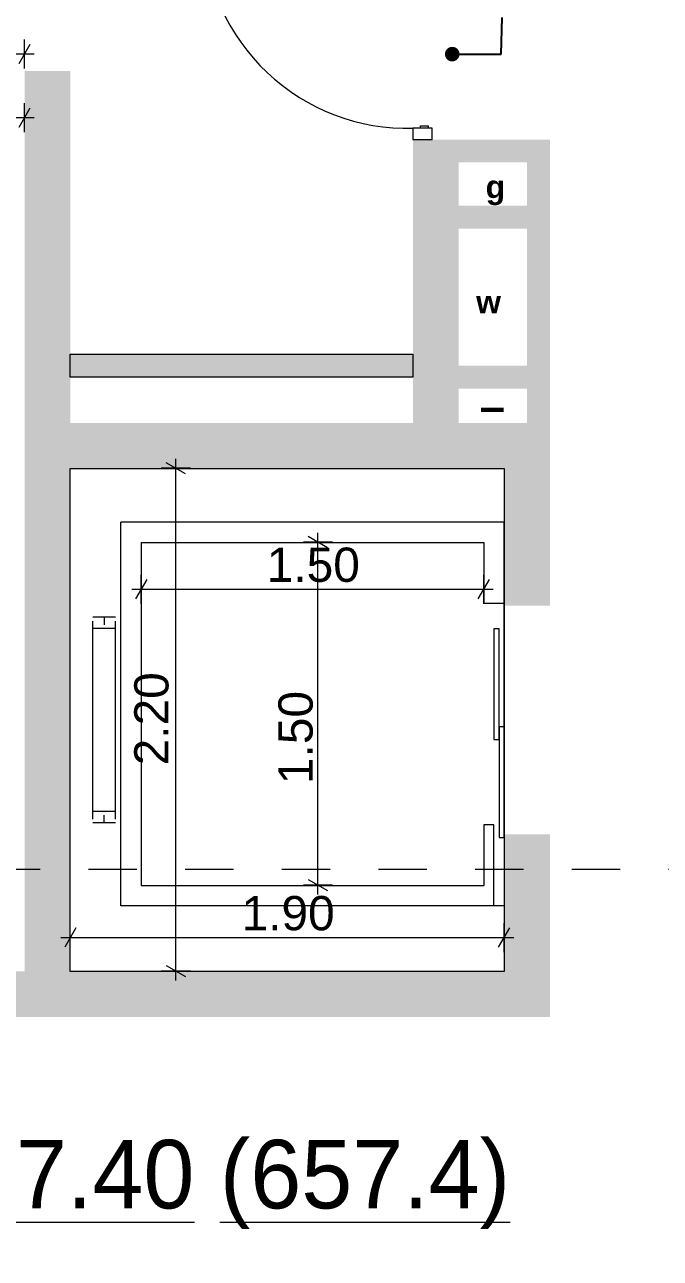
# Model space of a CAD drawing. Header units: millimetres. Extents: x 475206255 to 476720147, y 4620882299 to 4621447368.
# Drawn here: x 475263832 to 475266615, y 4621103721 to 4621109119 of the extents above; entities that cross this region are included whole.
import ezdxf

# ---------------------------------------------------------------- set-up
doc = ezdxf.new("R2010")
doc.units = ezdxf.units.MM
doc.header["$MEASUREMENT"] = 0
doc.set_wipeout_variables(frame=1)
doc.linetypes.add('Dashed', pattern=[423.333333, 211.666667, -211.666667])
doc.linetypes.add('Wipeout_Contour', pattern=[1000, 0, -1000])
for name, color, linetype, lineweight in [('2D Drafting - General_Pen_No__1_Pen_No__7_Pen_No__7', 7, 'Continuous', 0), ('2D Drafting - General_Pen_No__250_Pen_No__7_Pen_No__7', 7, 'Continuous', 0), ('Doors_Pen_No__7_Pen_No__7_Pen_No__7', 7, 'Continuous', 0), ('G-Anno-Nplt_Pen_No__7', 7, 'Continuous', 0), ('New_._Pen_No__1', 1, 'Continuous', 0), ('New_2D Drafting - General_Pen_No__250_Pen_No__7_Pen_No__154', 154, 'Continuous', 0), ('New_2D Drafting - General_Pen_No__250_Pen_No__7_Pen_No__250', 7, 'Continuous', 0), ('New_2D Drafting - General_Pen_No__250_Pen_No__7_Pen_No__7', 7, 'Continuous', 0), ('New_2D Drafting - General_Pen_No__30_Pen_No__9_Pen_No__9_Pen_No__4', 7, 'Continuous', 0), ('New_2D Drafting - General_Pen_No__30_Pen_No__9_Pen_No__9_Pen_No__7', 7, 'Continuous', 0), ('New_Annotation - Label_Pen_No__1', 1, 'Continuous', 0), ('New_R03_Nakveti_Pen_No__250', 7, 'Continuous', 0), ('New_R03_Nakveti_Pen_No__4', 7, 'Continuous', 0), ('New_shenobebi_Pen_No__1', 1, 'Continuous', 0), ('New_shenobebi_Pen_No__7', 7, 'Continuous', 0), ('zoma_Pen_No__142', 142, 'Continuous', 0)]:
    doc.layers.add(name, color=color, linetype=linetype, lineweight=lineweight)
doc.layers.add('zoma', color=7, linetype='Continuous')
doc.styles.add('GENERATED_STYLE_2', font='arial.ttf')
doc.styles.add('GENERATED_STYLE_6', font='avaza.ttf')
doc.styles.add('GENERATED_STYLE_7', font='arialbd.ttf')
doc.dimstyles.new('GENERATED_STYLE__3', dxfattribs={"dimtxt": 200, "dimasz": 64.421331, "dimexe": 0.18, "dimexo": 3, "dimgap": 0, "dimtad": 1, "dimtih": 1, "dimtoh": 1, "dimlfac": 0.001, "dimzin": 0, "dimdsep": 46, "dimtxsty": 'GENERATED_STYLE_2', "dimblk": 'ARROWHEAD_2', "dimblk1": 'ARROWHEAD_2', "dimblk2": 'ARROWHEAD_2', "dimcen": 0.09, "dimclrd": 142, "dimclre": 142, "dimclrt": 142, "dimadec": 0, "dimazin": 0, "dimtfac": 1, "dimtdec": 4, "dimtmove": 0, "dimatfit": 3, "dimfxl": 1, "dimtolj": 1, "dimtzin": 0, "dimarcsym": 0})
doc.dimstyles.new('GENERATED_STYLE__33', dxfattribs={"dimtxt": 0.18, "dimasz": 127.68, "dimexe": 0.18, "dimexo": 0.0625, "dimgap": 0, "dimtad": 0, "dimtih": 1, "dimtoh": 1, "dimdec": 4, "dimzin": 0, "dimdsep": 46, "dimcen": 0.09, "dimadec": 0, "dimazin": 0, "dimtfac": 1, "dimtdec": 4, "dimtmove": 0, "dimatfit": 3, "dimldrblk": 'ARROWHEAD_11', "dimfxl": 1, "dimtolj": 1, "dimtzin": 0, "dimarcsym": 0})
doc.dimstyles.new('GENERATED_STYLE__5', dxfattribs={"dimtxt": 150, "dimasz": 64.421331, "dimexe": 0.18, "dimexo": 3, "dimgap": 0, "dimtad": 1, "dimtih": 1, "dimtoh": 1, "dimlfac": 0.001, "dimzin": 0, "dimdsep": 46, "dimtxsty": 'GENERATED_STYLE_2', "dimblk": 'ARROWHEAD_2', "dimblk1": 'ARROWHEAD_2', "dimblk2": 'ARROWHEAD_2', "dimcen": 0.09, "dimclrd": 142, "dimclre": 142, "dimclrt": 142, "dimadec": 0, "dimazin": 0, "dimtfac": 1, "dimtdec": 4, "dimtmove": 0, "dimatfit": 3, "dimfxl": 1, "dimtolj": 1, "dimtzin": 0, "dimarcsym": 0})
doc.dimstyles.new('GENERATED_STYLE__6', dxfattribs={"dimtxt": 150, "dimasz": 64.421331, "dimexe": 0.18, "dimexo": 3, "dimgap": 0, "dimtad": 1, "dimlfac": 0.001, "dimzin": 0, "dimdsep": 46, "dimtxsty": 'GENERATED_STYLE_2', "dimblk": 'ARROWHEAD_2', "dimblk1": 'ARROWHEAD_2', "dimblk2": 'ARROWHEAD_2', "dimcen": 0.09, "dimclrd": 142, "dimclre": 142, "dimclrt": 142, "dimadec": 0, "dimazin": 0, "dimtfac": 1, "dimtdec": 4, "dimtmove": 2, "dimatfit": 3, "dimfxl": 1, "dimtolj": 1, "dimtzin": 0, "dimarcsym": 0})
doc.dimstyles.new('GENERATED_STYLE__7', dxfattribs={"dimtxt": 150, "dimasz": 64.421331, "dimexe": 0.18, "dimexo": 3, "dimgap": 0, "dimtad": 1, "dimlfac": 0.001, "dimzin": 0, "dimdsep": 46, "dimtxsty": 'GENERATED_STYLE_2', "dimblk": 'ARROWHEAD_2', "dimblk1": 'ARROWHEAD_2', "dimblk2": 'ARROWHEAD_2', "dimcen": 0.09, "dimclrd": 142, "dimclre": 142, "dimclrt": 142, "dimadec": 0, "dimazin": 0, "dimtfac": 1, "dimtdec": 4, "dimtmove": 0, "dimatfit": 3, "dimfxl": 1, "dimtolj": 1, "dimtzin": 0, "dimarcsym": 0})
doc.dimstyles.new('GENERATED_STYLE__9', dxfattribs={"dimtxt": 200, "dimasz": 64.421331, "dimexe": 0.18, "dimexo": 3, "dimgap": 0, "dimtad": 1, "dimlfac": 0.001, "dimzin": 0, "dimdsep": 46, "dimtxsty": 'GENERATED_STYLE_2', "dimblk": 'ARROWHEAD_2', "dimblk1": 'ARROWHEAD_2', "dimblk2": 'ARROWHEAD_2', "dimcen": 0.09, "dimclrd": 142, "dimclre": 142, "dimclrt": 142, "dimadec": 0, "dimazin": 0, "dimtfac": 1, "dimtdec": 4, "dimtmove": 0, "dimatfit": 3, "dimfxl": 1, "dimtolj": 1, "dimtzin": 0, "dimarcsym": 0})

# ---------------------------------------------------------------- blocks, each defined once
blk = doc.blocks.new('*D179', base_point=(475826095.8, 4621095193.2))
at = {"layer": 'zoma_Pen_No__142', "color": 142, "linetype": 'Continuous', "lineweight": 0, "transparency": 16777216}
for p, q in [((475264056.4, 4621105166.7), (475264007.4, 4621105081.9)), ((475264031.9, 4621105060.7), (475264031.9, 4621105187.9)), ((475265907.4, 4621105081.9), (475265956.4, 4621105166.7)), ((475265931.9, 4621105060.7), (475265931.9, 4621105187.9)), ((475263990.5, 4621105124.3), (475264031.9, 4621105124.3)), ((475264031.9, 4621105124.3), (475265931.9, 4621105124.3)), ((475265931.9, 4621105124.3), (475265973.4, 4621105124.3))]:
    blk.add_line(p, q, dxfattribs=at)
at = {"layer": 'zoma_Pen_No__142', "color": 142, "lineweight": 0, "transparency": 16777216, "insert": (475264781.7, 4621105154.3), "char_height": 150, "attachment_point": 7, "style": 'GENERATED_STYLE_2'}
blk.add_mtext('\\A1;{\\pql;\\fArial|b0|i0|c204|p0;\\W1.000000;1.90}', dxfattribs=at)
blk = doc.blocks.new('ARROWHEAD_2')
at = {"color": 0, "linetype": 'Continuous', "lineweight": 0}
for p, q in [((0, 0), (-1, 0)), ((-0.378, -0.655), (0.378, 0.655))]:
    blk.add_line(p, q, dxfattribs=at)
blk = doc.blocks.new('*D180', base_point=(475826095.8, 4621095193.2))
at = {"layer": 'zoma_Pen_No__142', "color": 142, "linetype": 'Continuous', "lineweight": 0, "transparency": 16777216}
for p, q in [((475265116.1, 4621106854.5), (475265116.1, 4621106896)), ((475265179.6, 4621106854.5), (475265052.5, 4621106854.5)), ((475265158.4, 4621106830.1), (475265073.7, 4621106879)), ((475265116.1, 4621105354.5), (475265116.1, 4621106854.5)), ((475265073.7, 4621105379), (475265158.4, 4621105330.1)), ((475265179.6, 4621105354.5), (475265052.5, 4621105354.5)), ((475265116.1, 4621105313.1), (475265116.1, 4621105354.5))]:
    blk.add_line(p, q, dxfattribs=at)
at = {"layer": 'zoma_Pen_No__142', "color": 142, "lineweight": 0, "transparency": 16777216, "insert": (475265095.1, 4621105795.9), "char_height": 150, "attachment_point": 7, "rotation": 90, "style": 'GENERATED_STYLE_2'}
blk.add_mtext('\\A1;{\\pql;\\fArial|b0|i0|c204|p0;\\W1.000000;1.50}', dxfattribs=at)
blk = doc.blocks.new('*D181', base_point=(475826095.8, 4621095193.2))
at = {"layer": 'zoma_Pen_No__142', "color": 142, "linetype": 'Continuous', "lineweight": 0, "transparency": 16777216}
for p, q in [((475264366.7, 4621106691.2), (475264317.8, 4621106606.4)), ((475264342.2, 4621106585.2), (475264342.2, 4621106712.4)), ((475265817.8, 4621106606.4), (475265866.7, 4621106691.2)), ((475265842.2, 4621106585.2), (475265842.2, 4621106712.4)), ((475264300.8, 4621106648.8), (475264342.2, 4621106648.8)), ((475264342.2, 4621106648.8), (475265842.2, 4621106648.8)), ((475265842.2, 4621106648.8), (475265883.7, 4621106648.8))]:
    blk.add_line(p, q, dxfattribs=at)
at = {"layer": 'zoma_Pen_No__142', "color": 142, "lineweight": 0, "transparency": 16777216, "insert": (475264892, 4621106678.8), "char_height": 150, "attachment_point": 7, "style": 'GENERATED_STYLE_2'}
blk.add_mtext('\\A1;{\\pql;\\fArial|b0|i0|c204|p0;\\W1.000000;1.50}', dxfattribs=at)
blk = doc.blocks.new('*D182', base_point=(475826095.8, 4621095193.2))
at = {"layer": 'zoma_Pen_No__142', "color": 142, "linetype": 'Continuous', "lineweight": 0, "transparency": 16777216}
for p, q in [((475264493.9, 4621107177.9), (475264493.9, 4621107219.4)), ((475264557.4, 4621107177.9), (475264430.3, 4621107177.9)), ((475264536.2, 4621107153.5), (475264451.5, 4621107202.4)), ((475264493.9, 4621104977.9), (475264493.9, 4621107177.9)), ((475264451.5, 4621105002.4), (475264536.2, 4621104953.5)), ((475264557.4, 4621104977.9), (475264430.3, 4621104977.9)), ((475264493.9, 4621104936.5), (475264493.9, 4621104977.9))]:
    blk.add_line(p, q, dxfattribs=at)
at = {"layer": 'zoma_Pen_No__142', "color": 142, "lineweight": 0, "transparency": 16777216, "insert": (475264463.9, 4621105877.7), "char_height": 150, "attachment_point": 7, "rotation": 90, "style": 'GENERATED_STYLE_2'}
blk.add_mtext('\\A1;{\\pql;\\fArial|b0|i0|c204|p0;\\W1.000000;2.20}', dxfattribs=at)
blk = doc.blocks.new('*D203', base_point=(475826095.8, 4621095193.2))
at = {"layer": 'zoma_Pen_No__142', "color": 142, "linetype": 'Continuous', "lineweight": 0, "transparency": 16777216}
for p, q in [((475299470.7, 4621110192), (475299386, 4621110240.9)), ((475299428.3, 4621110216.4), (475299428.3, 4621110257.9)), ((475299491.9, 4621110216.4), (475299364.8, 4621110216.4)), ((475299428.3, 4621095016.4), (475299428.3, 4621110216.4)), ((475299491.9, 4621095016.4), (475299364.8, 4621095016.4)), ((475299386, 4621095040.9), (475299470.7, 4621094992)), ((475299428.3, 4621094975), (475299428.3, 4621095016.4))]:
    blk.add_line(p, q, dxfattribs=at)
at = {"layer": 'zoma_Pen_No__142', "color": 142, "lineweight": 0, "transparency": 16777216, "insert": (475299388.3, 4621102273.2), "char_height": 200, "attachment_point": 7, "rotation": 90, "style": 'GENERATED_STYLE_2'}
blk.add_mtext('\\A1;{\\pql;\\fArial|b0|i0|c204|p0;\\W1.000000;15.20}', dxfattribs=at)
blk = doc.blocks.new('*D211', base_point=(475826095.8, 4621095193.2))
at = {"layer": 'zoma_Pen_No__142', "color": 142, "linetype": 'Continuous', "lineweight": 0, "transparency": 16777216}
for p, q in [((475298702.8, 4621109816.4), (475298575.6, 4621109816.4)), ((475298596.8, 4621109840.9), (475298681.6, 4621109792)), ((475298639.2, 4621105566), (475298639.2, 4621109816.4)), ((475298596.8, 4621105590.4), (475298681.6, 4621105541.5)), ((475298702.8, 4621105566), (475298575.6, 4621105566))]:
    blk.add_line(p, q, dxfattribs=at)
at = {"layer": 'zoma_Pen_No__142', "color": 142, "lineweight": 0, "transparency": 16777216, "char_height": 200, "attachment_point": 7, "rotation": 90, "style": 'GENERATED_STYLE_2'}
for s, insert in [('\\A1;{\\pql;\\fArial|b0|i0|c204|p0;\\W1.000000;0.40}', (475298599.2, 4621109258.1)), ('\\A1;{\\pql;\\fArial|b0|i0|c204|p0;\\W1.000000;4.25}', (475298599.2, 4621107424.3))]:
    blk.add_mtext(s, dxfattribs=dict(at, insert=insert))
blk = doc.blocks.new('*D389', base_point=(475826095.8, 4621095193.2))
at = {"layer": 'zoma_Pen_No__142', "color": 142, "linetype": 'Continuous', "lineweight": 0, "transparency": 16777216}
for p, q in [((475262431.9, 4621108648.7), (475262431.9, 4621108775.9)), ((475263831.9, 4621108648.7), (475263831.9, 4621108775.9)), ((475262456.4, 4621108754.7), (475262407.4, 4621108669.9)), ((475263807.4, 4621108669.9), (475263856.4, 4621108754.7)), ((475262390.5, 4621108712.3), (475262431.9, 4621108712.3)), ((475262431.9, 4621108712.3), (475263831.9, 4621108712.3)), ((475263831.9, 4621108712.3), (475263873.4, 4621108712.3))]:
    blk.add_line(p, q, dxfattribs=at)
at = {"layer": 'zoma_Pen_No__142', "color": 142, "lineweight": 0, "transparency": 16777216, "insert": (475262931.7, 4621108742.3), "char_height": 150, "attachment_point": 7, "style": 'GENERATED_STYLE_2'}
blk.add_mtext('\\A1;{\\pql;\\fArial|b0|i0|c204|p0;\\W1.000000;1.40}', dxfattribs=at)
blk = doc.blocks.new('*D390', base_point=(475826095.8, 4621095193.2))
at = {"layer": 'zoma_Pen_No__142', "color": 142, "linetype": 'Continuous', "lineweight": 0, "transparency": 16777216}
for p, q in [((475260931.9, 4621108927.3), (475260931.9, 4621109054.4)), ((475263831.9, 4621108927.3), (475263831.9, 4621109054.4)), ((475260890.5, 4621108990.9), (475260931.9, 4621108990.9)), ((475260956.4, 4621109033.2), (475260907.4, 4621108948.5)), ((475260931.9, 4621108990.9), (475263831.9, 4621108990.9)), ((475263807.4, 4621108948.5), (475263856.4, 4621109033.2)), ((475263831.9, 4621108990.9), (475263873.4, 4621108990.9))]:
    blk.add_line(p, q, dxfattribs=at)
at = {"layer": 'zoma_Pen_No__142', "color": 142, "lineweight": 0, "transparency": 16777216, "insert": (475262181.7, 4621109020.9), "char_height": 150, "attachment_point": 7, "style": 'GENERATED_STYLE_2'}
blk.add_mtext('\\A1;{\\pql;\\fArial|b0|i0|c204|p0;\\W1.000000;2.90}', dxfattribs=at)
blk = doc.blocks.new('*D1284', base_point=(475826095.8, 4621095193.2))
at = {"layer": 'zoma_Pen_No__142', "color": 142, "linetype": 'Continuous', "lineweight": 0, "transparency": 16777216}
for p, q in [((475261143.9, 4621111275), (475261095, 4621111190.3)), ((475261119.4, 4621111169.1), (475261119.4, 4621111296.2)), ((475267643.9, 4621111275), (475267595, 4621111190.3)), ((475267619.4, 4621111169.1), (475267619.4, 4621111296.2)), ((475261119.4, 4621111232.6), (475267619.4, 4621111232.6))]:
    blk.add_line(p, q, dxfattribs=at)
at = {"layer": 'zoma_Pen_No__142', "color": 142, "lineweight": 0, "transparency": 16777216, "char_height": 200, "attachment_point": 7, "style": 'GENERATED_STYLE_2'}
for s, insert in [('\\A1;{\\pql;\\fArial|b0|i0|c204|p0;\\W1.000000;6.50}', (475264102.5, 4621111272.6)), ('\\A1;{\\pql;\\fArial|b0|i0|c204|p0;\\W1.000000;0.40}', (475267061.1, 4621111272.6))]:
    blk.add_mtext(s, dxfattribs=dict(at, insert=insert))
blk = doc.blocks.new('*D1342', base_point=(475826095.8, 4621095193.2))
at = {"layer": 'zoma_Pen_No__142', "color": 142, "linetype": 'Continuous', "lineweight": 0, "transparency": 16777216}
for p, q in [((475261119.4, 4621160358.8), (475261119.4, 4621160486)), ((475267619.4, 4621160358.8), (475267619.4, 4621160486)), ((475261143.9, 4621160464.8), (475261095, 4621160380)), ((475267643.9, 4621160464.8), (475267595, 4621160380)), ((475261119.4, 4621160422.4), (475267619.4, 4621160422.4))]:
    blk.add_line(p, q, dxfattribs=at)
at = {"layer": 'zoma_Pen_No__142', "color": 142, "lineweight": 0, "transparency": 16777216, "char_height": 200, "attachment_point": 7, "style": 'GENERATED_STYLE_2'}
for s, insert in [('\\A1;{\\pql;\\fArial|b0|i0|c204|p0;\\W1.000000;6.50}', (475264102.5, 4621160462.4)), ('\\A1;{\\pql;\\fArial|b0|i0|c204|p0;\\W1.000000;0.40}', (475267061.1, 4621160462.4))]:
    blk.add_mtext(s, dxfattribs=dict(at, insert=insert))
blk = doc.blocks.new('*D1366', base_point=(475826095.8, 4621095193.2))
at = {"layer": 'zoma_Pen_No__142', "color": 142, "linetype": 'Continuous', "lineweight": 0, "transparency": 16777216}
for p, q in [((475261143.9, 4621141919.8), (475261095, 4621141835.1)), ((475261119.4, 4621141813.9), (475261119.4, 4621141941)), ((475267643.9, 4621141919.8), (475267595, 4621141835.1)), ((475267619.4, 4621141813.9), (475267619.4, 4621141941)), ((475261119.4, 4621141877.4), (475267619.4, 4621141877.4))]:
    blk.add_line(p, q, dxfattribs=at)
at = {"layer": 'zoma_Pen_No__142', "color": 142, "lineweight": 0, "transparency": 16777216, "char_height": 200, "attachment_point": 7, "style": 'GENERATED_STYLE_2'}
for s, insert in [('\\A1;{\\pql;\\fArial|b0|i0|c204|p0;\\W1.000000;6.50}', (475264102.5, 4621141917.4)), ('\\A1;{\\pql;\\fArial|b0|i0|c204|p0;\\W1.000000;0.40}', (475267061.1, 4621141917.4))]:
    blk.add_mtext(s, dxfattribs=dict(at, insert=insert))
blk = doc.blocks.new('*D1401', base_point=(475826095.8, 4621095193.2))
at = {"layer": 'zoma_Pen_No__142', "color": 142, "linetype": 'Continuous', "lineweight": 0, "transparency": 16777216}
for p, q in [((475261143.9, 4621209841.4), (475261095, 4621209756.6)), ((475261119.4, 4621209735.5), (475261119.4, 4621209862.6)), ((475267643.9, 4621209841.4), (475267595, 4621209756.6)), ((475267619.4, 4621209735.5), (475267619.4, 4621209862.6)), ((475261119.4, 4621209799), (475267619.4, 4621209799))]:
    blk.add_line(p, q, dxfattribs=at)
at = {"layer": 'zoma_Pen_No__142', "color": 142, "lineweight": 0, "transparency": 16777216, "char_height": 200, "attachment_point": 7, "style": 'GENERATED_STYLE_2'}
for s, insert in [('\\A1;{\\pql;\\fArial|b0|i0|c204|p0;\\W1.000000;6.50}', (475264102.5, 4621209839)), ('\\A1;{\\pql;\\fArial|b0|i0|c204|p0;\\W1.000000;0.40}', (475267061.1, 4621209839))]:
    blk.add_mtext(s, dxfattribs=dict(at, insert=insert))
blk = doc.blocks.new('*D1425', base_point=(475826095.8, 4621095193.2))
at = {"layer": 'zoma_Pen_No__142', "color": 142, "linetype": 'Continuous', "lineweight": 0, "transparency": 16777216}
for p, q in [((475261119.4, 4621191190.5), (475261119.4, 4621191317.7)), ((475267619.4, 4621191190.5), (475267619.4, 4621191317.7)), ((475261143.9, 4621191296.5), (475261095, 4621191211.7)), ((475261119.4, 4621191254.1), (475267619.4, 4621191254.1)), ((475267643.9, 4621191296.5), (475267595, 4621191211.7))]:
    blk.add_line(p, q, dxfattribs=at)
at = {"layer": 'zoma_Pen_No__142', "color": 142, "lineweight": 0, "transparency": 16777216, "char_height": 200, "attachment_point": 7, "style": 'GENERATED_STYLE_2'}
for s, insert in [('\\A1;{\\pql;\\fArial|b0|i0|c204|p0;\\W1.000000;6.50}', (475264102.5, 4621191294.1)), ('\\A1;{\\pql;\\fArial|b0|i0|c204|p0;\\W1.000000;0.40}', (475267061.1, 4621191294.1))]:
    blk.add_mtext(s, dxfattribs=dict(at, insert=insert))
blk = doc.blocks.new('*D1459', base_point=(475826095.8, 4621095193.2))
at = {"layer": 'zoma_Pen_No__142', "color": 142, "linetype": 'Continuous', "lineweight": 0, "transparency": 16777216}
for p, q in [((475261119.4, 4621258925.2), (475261119.4, 4621259052.4)), ((475267619.4, 4621258925.2), (475267619.4, 4621259052.4)), ((475261143.9, 4621259031.2), (475261095, 4621258946.4)), ((475267643.9, 4621259031.2), (475267595, 4621258946.4)), ((475261119.4, 4621258988.8), (475267619.4, 4621258988.8))]:
    blk.add_line(p, q, dxfattribs=at)
at = {"layer": 'zoma_Pen_No__142', "color": 142, "lineweight": 0, "transparency": 16777216, "char_height": 200, "attachment_point": 7, "style": 'GENERATED_STYLE_2'}
for s, insert in [('\\A1;{\\pql;\\fArial|b0|i0|c204|p0;\\W1.000000;6.50}', (475264102.5, 4621259028.8)), ('\\A1;{\\pql;\\fArial|b0|i0|c204|p0;\\W1.000000;0.40}', (475267061.1, 4621259028.8))]:
    blk.add_mtext(s, dxfattribs=dict(at, insert=insert))
blk = doc.blocks.new('*D1483', base_point=(475826095.8, 4621095193.2))
at = {"layer": 'zoma_Pen_No__142', "color": 142, "linetype": 'Continuous', "lineweight": 0, "transparency": 16777216}
for p, q in [((475261143.9, 4621240486.2), (475261095, 4621240401.5)), ((475261119.4, 4621240380.3), (475261119.4, 4621240507.4)), ((475267643.9, 4621240486.2), (475267595, 4621240401.5)), ((475267619.4, 4621240380.3), (475267619.4, 4621240507.4)), ((475261119.4, 4621240443.8), (475267619.4, 4621240443.8))]:
    blk.add_line(p, q, dxfattribs=at)
at = {"layer": 'zoma_Pen_No__142', "color": 142, "lineweight": 0, "transparency": 16777216, "char_height": 200, "attachment_point": 7, "style": 'GENERATED_STYLE_2'}
for s, insert in [('\\A1;{\\pql;\\fArial|b0|i0|c204|p0;\\W1.000000;6.50}', (475264102.5, 4621240483.8)), ('\\A1;{\\pql;\\fArial|b0|i0|c204|p0;\\W1.000000;0.40}', (475267061.1, 4621240483.8))]:
    blk.add_mtext(s, dxfattribs=dict(at, insert=insert))
blk = doc.blocks.new('ARROWHEAD_11')
at = {"color": 0, "linetype": 'Continuous', "lineweight": 0}
blk.add_line((0, 0), (-1, 0), dxfattribs=at)
at = {"color": 0, "linetype": 'Continuous', "lineweight": 0, "const_width": 0.25, "flags": 128}
blk.add_lwpolyline([(-0.125, 0, 1), (0.125, 0, 1)], format="xyb", close=True, dxfattribs=at)

msp = doc.modelspace()

# ---------------------------------------------------------------- hatches: boundary and pattern name
at = {"layer": '2D Drafting - General_Pen_No__250_Pen_No__7_Pen_No__7', "linetype": 'Continuous', "lineweight": 0}
for points in [[(475264031.911, 4621108916.388), (475264031.911, 4621107376.356), (475263831.911, 4621107376.356), (475263831.911, 4621108916.388)], [(475265531.917, 4621108616.388), (475265731.918, 4621108616.388), (475265731.918, 4621107376.356), (475265531.917, 4621107376.356)]]:
    msp.add_hatch(color=7, dxfattribs=at).paths.add_polyline_path(points)
at = {"layer": 'G-Anno-Nplt_Pen_No__7', "linetype": 'Continuous', "lineweight": 0}
msp.add_hatch(color=7, dxfattribs=at).paths.add_polyline_path([(475263831.911, 4621104776.356), (475260931.911, 4621104776.356), (475260931.911, 4621104976.356), (475263831.911, 4621104976.356)])
at = {"layer": 'New_2D Drafting - General_Pen_No__250_Pen_No__7_Pen_No__154', "linetype": 'Continuous', "lineweight": 0}
for points in [[(475263831.911, 4621107376.356), (475264031.911, 4621107376.356), (475266131.911, 4621107376.356), (475266131.911, 4621106576.356), (475265931.911, 4621106576.356), (475265931.911, 4621107176.356), (475264031.911, 4621107176.356), (475263831.911, 4621107176.356)], [(475263831.911, 4621107176.356), (475264031.911, 4621107176.356), (475264031.911, 4621104976.356), (475265931.911, 4621104976.356), (475265931.911, 4621105576.356), (475266131.911, 4621105576.356), (475266131.911, 4621104776.356), (475263831.911, 4621104776.356), (475263831.911, 4621104976.356)]]:
    msp.add_hatch(color=154, dxfattribs=at).paths.add_polyline_path(points)
at = {"layer": 'New_2D Drafting - General_Pen_No__250_Pen_No__7_Pen_No__7', "linetype": 'Continuous', "lineweight": 0}
msp.add_hatch(color=7, dxfattribs=at).paths.add_polyline_path([(475264031.918, 4621107576.901), (475264031.918, 4621107676.901), (475265531.918, 4621107676.901), (475265531.918, 4621107576.901)])
at = {"layer": 'New_2D Drafting - General_Pen_No__30_Pen_No__9_Pen_No__9_Pen_No__4', "linetype": 'Continuous', "lineweight": 0}
msp.add_hatch(color=7, dxfattribs=at).paths.add_polyline_path([(475266031.918, 4621108616.388), (475266031.918, 4621108516.356), (475265731.918, 4621108516.356), (475265731.918, 4621108616.388)])
at = {"layer": 'New_2D Drafting - General_Pen_No__30_Pen_No__9_Pen_No__9_Pen_No__7', "linetype": 'Continuous', "lineweight": 0}
for points in [[(475266131.918, 4621108616.388), (475266131.918, 4621107376.356), (475266031.918, 4621107376.356), (475266031.918, 4621108616.388)], [(475265731.918, 4621108226.356), (475265731.918, 4621108326.356), (475266031.918, 4621108326.356), (475266031.918, 4621108226.356)], [(475265731.918, 4621107526.358), (475265731.918, 4621107626.358), (475266031.918, 4621107626.358), (475266031.918, 4621107526.358)]]:
    msp.add_hatch(color=7, dxfattribs=at).paths.add_polyline_path(points)

# ---------------------------------------------------------------- linework, layer by layer
at = {"layer": '2D Drafting - General_Pen_No__1_Pen_No__7_Pen_No__7', "color": 7, "linetype": 'Continuous', "lineweight": 0}
msp.add_arc((475265506.917, 4621109558.666), 893.239, 181.603806, 271.603806, dxfattribs=at)
at = {"layer": 'Doors_Pen_No__7_Pen_No__7_Pen_No__7', "color": 7, "linetype": 'Continuous', "lineweight": 0, "flags": 128}
for points in [[(475265616.584, 4621108616.388), (475265616.584, 4621108665.777), (475265531.917, 4621108665.777), (475265531.917, 4621108616.388)], [(475265598.584, 4621108676.888), (475265598.584, 4621108665.777), (475265565.25, 4621108665.777), (475265565.25, 4621108676.888)]]:
    msp.add_lwpolyline(points, close=True, dxfattribs=at)
at = {"layer": 'New_2D Drafting - General_Pen_No__250_Pen_No__7_Pen_No__250', "color": 7, "linetype": 'Continuous', "lineweight": 0, "flags": 128}
msp.add_lwpolyline([(475264031.918, 4621107576.901), (475264031.918, 4621107676.901), (475265531.918, 4621107676.901), (475265531.918, 4621107576.901)], close=True, dxfattribs=at)
at = {"layer": 'New_R03_Nakveti_Pen_No__250', "color": 7, "linetype": 'Continuous', "lineweight": 0}
for p, q in [((475264230.351, 4621106526.356), (475264130.351, 4621106526.356)), ((475264130.351, 4621105643.023), (475264130.351, 4621106509.69)), ((475264180.351, 4621106526.356), (475264180.351, 4621106493.023)), ((475264230.351, 4621105643.023), (475264230.351, 4621106509.69)), ((475264230.351, 4621106476.356), (475264130.351, 4621106476.356)), ((475264230.351, 4621105676.356), (475264130.351, 4621105676.356)), ((475264180.351, 4621105626.356), (475264180.351, 4621105659.69)), ((475264230.351, 4621105626.356), (475264130.351, 4621105626.356))]:
    msp.add_line(p, q, dxfattribs=at)
at = {"layer": 'New_R03_Nakveti_Pen_No__4', "color": 7, "linetype": 'Continuous', "lineweight": 0}
for p, q in [((475264252.539, 4621105263.286), (475264252.539, 4621106942.658)), ((475265931.911, 4621106942.658), (475264252.539, 4621106942.658)), ((475265931.911, 4621106588.024), (475265931.911, 4621106942.658)), ((475264342.225, 4621106852.972), (475264342.225, 4621105352.972)), ((475264342.225, 4621106852.972), (475265842.225, 4621106852.972)), ((475265842.225, 4621106852.972), (475265842.225, 4621106588.024)), ((475265842.225, 4621106588.024), (475265931.911, 4621106588.024)), ((475265931.911, 4621105617.919), (475265931.911, 4621106588.024)), ((475265887.068, 4621105617.919), (475265842.225, 4621105617.919)), ((475265842.225, 4621105617.919), (475265842.225, 4621105352.972)), ((475265887.068, 4621105263.286), (475265887.068, 4621105617.919)), ((475265931.911, 4621105617.919), (475265931.911, 4621105263.286)), ((475264342.225, 4621105352.972), (475265842.225, 4621105352.972)), ((475265931.911, 4621105263.286), (475264252.539, 4621105263.286))]:
    msp.add_line(p, q, dxfattribs=at)
for points in [[(475265909.489, 4621105990.864), (475265909.489, 4621106475.916), (475265887.068, 4621106475.916), (475265887.068, 4621105990.864)], [(475265931.911, 4621105561.866), (475265931.911, 4621106046.918), (475265909.489, 4621106046.918), (475265909.489, 4621105561.866)]]:
    msp.add_lwpolyline(points, close=True, dxfattribs=at)
at = {"layer": 'New_shenobebi_Pen_No__1', "color": 1, "linetype": 'Dashed', "lineweight": 0}
msp.add_lwpolyline([(475301576.601, 4621105421.761), (475228405.534, 4621105421.761)], dxfattribs=at)
at = {"layer": 'New_shenobebi_Pen_No__7', "color": 7, "linetype": 'Continuous', "lineweight": 0}
msp.add_lwpolyline([(475264031.911, 4621104976.356), (475264031.911, 4621107176.356), (475265931.911, 4621107176.356), (475265931.911, 4621104976.356)], close=True, dxfattribs=at)

# ---------------------------------------------------------------- texts
at = {"layer": 'New_._Pen_No__1', "color": 1, "linetype": 'Continuous', "lineweight": 0, "char_height": 100, "attachment_point": 2, "style": 'GENERATED_STYLE_7'}
for s, insert in [('\\A1;{\\pqc;\\fArial|b1|i0|c204|p0;\\W1.000000;g}', (475265893.202, 4621108459.51)), ('\\A1;{\\pqc;\\fArial|b1|i0|c204|p0;\\W1.000000;w}', (475265863.139, 4621107955.296))]:
    msp.add_mtext(s, dxfattribs=dict(at, insert=insert))
at = {"layer": 'New_._Pen_No__1', "color": 1, "linetype": 'Continuous', "lineweight": 0, "insert": (475265829.9, 4621107433.769), "char_height": 100, "attachment_point": 2, "rotation": 90, "style": 'GENERATED_STYLE_7'}
msp.add_mtext('\\A1;{\\pqc;\\fArial|b1|i0|c204|p0;\\W1.000000;I}', dxfattribs=at)

# ---------------------------------------------------------------- dimensions: what is measured, and where the dimension line sits
at = {"layer": 'zoma', "color": 142, "linetype": 'Continuous', "lineweight": 0}
for base, p1, p2, dimstyle, picture, middle in [((475267619.44, 4621258988.783), (475261119.44, 4621006289.778), (475267619.44, 4621006289.778), 'GENERATED_STYLE__3', '*D1459', (475264361.436, 4621259128.783)), ((475267619.44, 4621240443.837), (475261119.44, 4620991489.778), (475267619.44, 4620991489.778), 'GENERATED_STYLE__3', '*D1483', (475264361.436, 4621240583.837)), ((475267619.44, 4621209799.032), (475261119.44, 4621006289.778), (475267619.44, 4621006289.778), 'GENERATED_STYLE__3', '*D1401', (475264361.436, 4621209939.032)), ((475267619.44, 4621191254.086), (475261119.44, 4620991489.778), (475267619.44, 4620991489.778), 'GENERATED_STYLE__3', '*D1425', (475264361.436, 4621191394.086)), ((475267619.44, 4621160422.38), (475261119.44, 4621006289.778), (475267619.44, 4621006289.778), 'GENERATED_STYLE__3', '*D1342', (475264361.436, 4621160562.38)), ((475267619.44, 4621141877.434), (475261119.44, 4620991489.778), (475267619.44, 4620991489.778), 'GENERATED_STYLE__3', '*D1366', (475264361.436, 4621142017.434)), ((475267619.44, 4621111232.645), (475261119.44, 4621006289.778), (475267619.44, 4621006289.778), 'GENERATED_STYLE__3', '*D1284', (475264361.436, 4621111372.645)), ((475263831.911, 4621108990.856), (475260931.911, 4621109311.868), (475263831.911, 4621109126.019), 'GENERATED_STYLE__5', '*D390', (475262375.908, 4621109095.856)), ((475263831.911, 4621108712.301), (475262431.911, 4621108939.238), (475263831.911, 4621108986.736), 'GENERATED_STYLE__5', '*D389', (475263125.908, 4621108817.301)), ((475265842.225, 4621106648.811), (475264342.225, 4621106852.972), (475265842.225, 4621106852.972), 'GENERATED_STYLE__5', '*D181', (475265086.222, 4621106753.811)), ((475265931.911, 4621105124.287), (475264031.911, 4621105224.272), (475265931.911, 4621105224.272), 'GENERATED_STYLE__5', '*D179', (475264975.908, 4621105229.287))]:
    dim = msp.add_linear_dim(base=base, p1=p1, p2=p2, dimstyle=dimstyle, dxfattribs=at)
    dim.commit()
    dim.dimension.update_dxf_attribs({"geometry": picture, "text_midpoint": middle, "dimtype": 160})
for base, p1, p2, dimstyle, picture, middle in [((475299428.336, 4621110216.431), (475233411.312, 4621095016.431), (475233411.312, 4621110216.431), 'GENERATED_STYLE__9', '*D203', (475299288.336, 4621102608.258)), ((475298639.208, 4621109816.431), (475295601.842, 4621105565.954), (475233411.312, 4621109816.431), 'GENERATED_STYLE__9', '*D211', (475298499.208, 4621107683.189)), ((475264493.852, 4621107177.925), (475264518.883, 4621104977.925), (475264635.69, 4621107177.925), 'GENERATED_STYLE__7', '*D182', (475264388.852, 4621106071.922)), ((475265116.067, 4621106854.54), (475265319.636, 4621105354.54), (475265293.538, 4621106854.54), 'GENERATED_STYLE__6', '*D180', (475265020.067, 4621105990.089))]:
    dim = msp.add_linear_dim(base=base, p1=p1, p2=p2, angle=90, dimstyle=dimstyle, dxfattribs=at)
    dim.commit()
    dim.dimension.update_dxf_attribs({"geometry": picture, "text_midpoint": middle, "dimtype": 160, "text_rotation": 90})

# ---------------------------------------------------------------- leaders
at = {"layer": 'New_Annotation - Label_Pen_No__1', "color": 1, "linetype": 'Continuous', "lineweight": 0, "annotation_type": 0, "has_hookline": 1, "hookline_direction": 0, "text_width": 200, "horizontal_direction": (0, 1, 0)}
msp.add_leader([(475265704.124, 4621108990.074), (475265918.57, 4621108990.074), (475265922.316, 4621109150.358)], dimstyle='GENERATED_STYLE__33', dxfattribs=at)

# ---------------------------------------------------------------- next in the draw order: wipeouts: each hides what was drawn before it
at = {"color": 1, "linetype": 'Wipeout_Contour', "lineweight": 0, "ltscale": 23227396717.15163}
msp.add_wipeout([(475263165.272, 4621103785.186), (475266006.272, 4621103785.186), (475266006.272, 4621104321.086), (475263165.272, 4621104321.086)], dxfattribs=at).dxf.layer = 'New_._Pen_No__1'

# ---------------------------------------------------------------- next in the draw order: texts
at = {"layer": 'New_._Pen_No__1', "color": 1, "linetype": 'Continuous', "lineweight": 0, "insert": (475264585.772, 4621104248.422), "char_height": 308.823529, "attachment_point": 2, "style": 'GENERATED_STYLE_6'}
msp.add_mtext('\\A1;{\\pqc;\\fAvaza|b0|i0|c0|p0;\\W1.000000;O\\fArial|b0|i0|c204|p0;\\H1.029412x;\\W1.000000;+\\fAvaza|b0|i0|c0|p0;\\L\\H0.943673x;\\W1.000000;\\L7.40 \\fAvaza|b0|i0|c0|p0;\\W1.000000;(657.4)}', dxfattribs=at)

doc.saveas('drawing.dxf')
